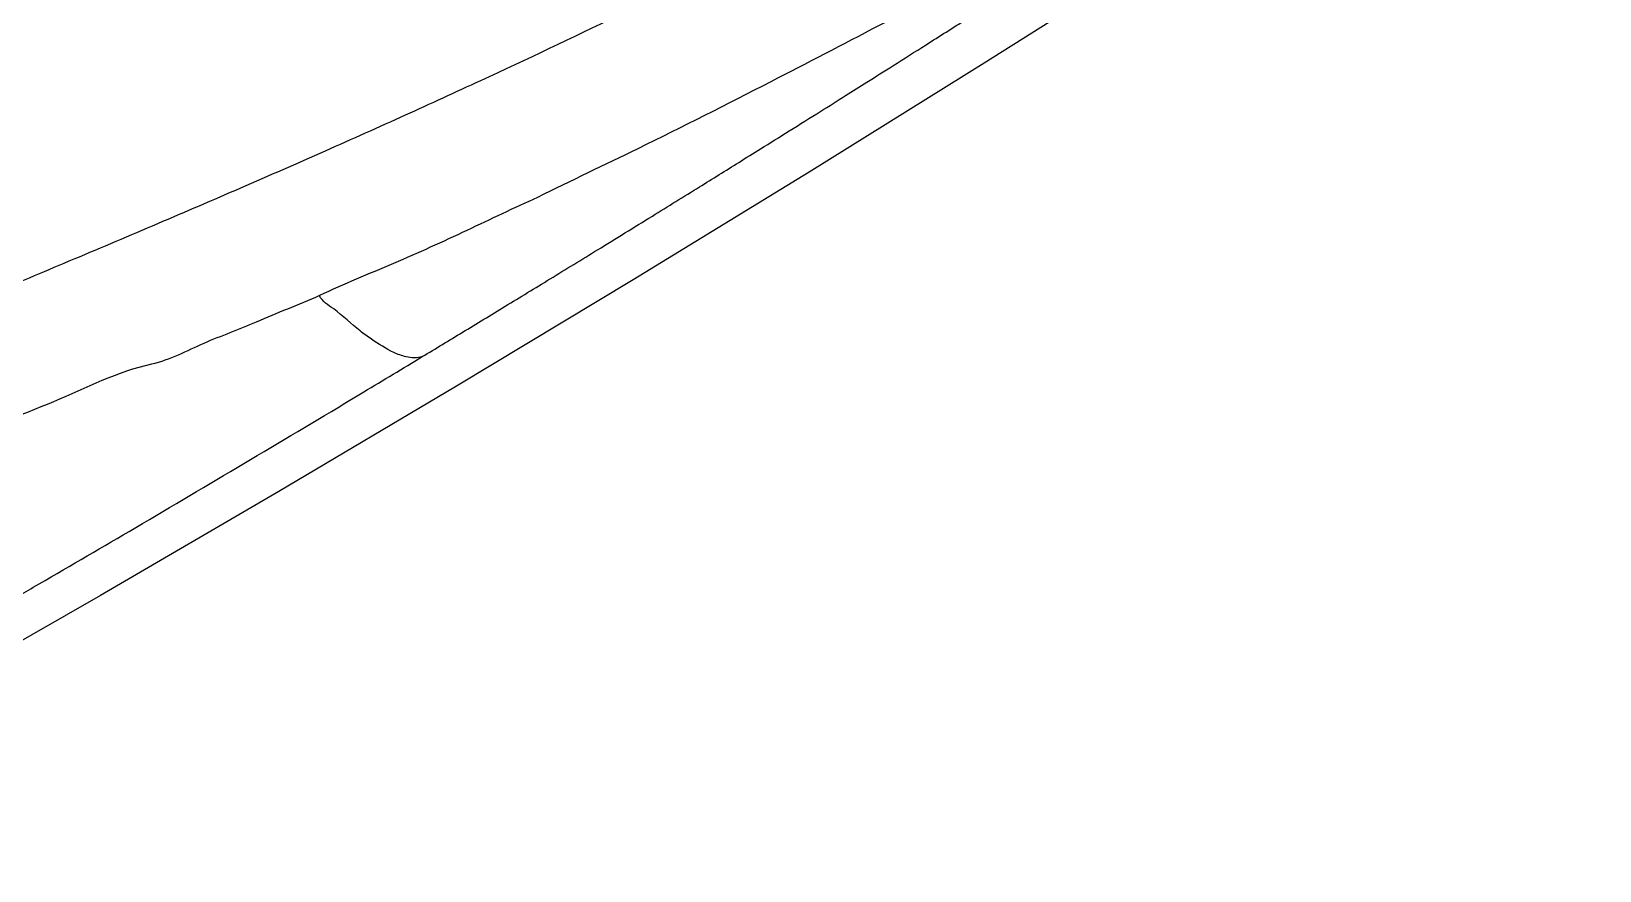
# Model space of a CAD drawing. Header units: millimetres. Extents: x 1145859089 to 1147511753, y -1047484727 to -1047247487.
# Drawn here: x 1145998089.32 to 1145998132.72, y -1047439528.38 to -1047439505.16 of the extents above; entities that cross this region are included whole.
import ezdxf
from ezdxf.xclip import XClip

# ---------------------------------------------------------------- set-up
doc = ezdxf.new("R2010")
doc.units = ezdxf.units.MM
doc.header["$LTSCALE"] = 100
doc.header["$MEASUREMENT"] = 0
doc.header["$XCLIPFRAME"] = 2
doc.layers.get('0').update_dxf_attribs({"linetype": 'CONTINUOUS'})
doc.layers.add('XREF', color=135, linetype='CONTINUOUS')
doc.layers.add('단지배치도$0$W240910', color=135, linetype='CONTINUOUS')

# ---------------------------------------------------------------- blocks, each defined once
blk = doc.blocks.new('단지배치도$0$zw$9902')
at = {"layer": '단지배치도$0$W240910', "linetype": 'ByBlock', "ltscale": 20}
for p, q in [((59979.1, -68134.053), (59974.864, -68136.729)), ((59974.864, -68136.729), (59970.016, -68139.746)), ((59970.016, -68139.746), (59965.147, -68142.727)), ((59965.147, -68142.727), (59960.257, -68145.674)), ((59960.257, -68145.674), (59955.345, -68148.584)), ((59957.168, -68146.144), (59957.697, -68145.826)), ((59955.345, -68148.584), (59950.412, -68151.46)), ((59950.412, -68151.46), (59945.459, -68154.299))]:
    blk.add_line(p, q, dxfattribs=at)
at = {"layer": '단지배치도$0$W240910'}
for radius in [11431.377, 11931.377]:
    blk.add_arc((57394.291, -57699.4), radius, 251.6277496, 321.4181311, dxfattribs=at)
at = {"layer": '단지배치도$0$W240910', "linetype": 'ByBlock', "ltscale": 20}
blk.add_arc((59585.646, -67527.006), 722.053, 301.015407, 301.165071, dxfattribs=at)
for points, knots in [([(59960.931, -68137.21), (59962.204, -68136.626), (59964.767, -68135.4), (59968.599, -68133.49), (59972.434, -68131.537), (59974.907, -68130.097), (59976.165, -68129.438)], [0, 0, 0, 0, 4.199429, 8.524364, 12.844117, 17.106084, 17.106084, 17.106084, 17.106084]), ([(59978.054, -68132.408), (59977.064, -68132.956), (59975.03, -68134.059), (59971.997, -68135.673), (59968.733, -68137.364), (59965.596, -68138.966), (59963.423, -68139.987), (59962.503, -68140.446)], [0, 0, 0, 0, 3.394054, 6.942998, 10.306959, 14.421481, 17.507816, 17.507816, 17.507816, 17.507816]), ([(59959.312, -68144.852), (59959.684, -68144.628), (59960.448, -68144.164), (59961.627, -68143.447), (59962.873, -68142.687), (59964.231, -68141.854), (59965.609, -68141.005), (59966.912, -68140.198), (59967.909, -68139.578), (59968.737, -68139.063), (59969.491, -68138.591), (59970.276, -68138.1), (59970.993, -68137.649), (59971.66, -68137.229), (59972.402, -68136.761), (59973.319, -68136.18), (59974.356, -68135.522), (59975.401, -68134.855), (59976.342, -68134.253), (59977.146, -68133.736), (59977.813, -68133.307), (59978.212, -68133.049), (59978.389, -68132.935)], [0, 0, 0, 0, 1.30232, 2.682145, 4.139488, 5.681888, 7.46195, 8.994361, 10.279153, 10.984886, 11.919185, 12.948395, 13.761332, 14.460806, 15.311977, 16.395281, 17.715739, 18.996063, 20.113646, 21.068948, 21.862387, 22.494313, 22.494313, 22.494313, 22.494313]), ([(59945.035, -68144.081), (59945.846, -68143.743), (59947.398, -68143.105), (59949.717, -68142.134), (59951.992, -68141.172), (59954.309, -68140.176), (59956.594, -68139.175), (59958.808, -68138.187), (59960.236, -68137.528), (59960.931, -68137.21)], [0, 0, 0, 0, 2.6377, 5.033813, 7.542093, 10.046145, 12.601257, 15.025661, 17.319526, 17.319526, 17.319526, 17.319526]), ([(59962.503, -68140.446), (59961.846, -68140.742), (59960.528, -68141.376), (59958.52, -68142.292), (59957.139, -68142.844), (59956.466, -68143.163)], [0, 0, 0, 0, 2.160913, 4.387149, 6.620692, 6.620692, 6.620692, 6.620692]), ([(59956.466, -68143.163), (59956.178, -68143.303), (59955.588, -68143.533), (59955.001, -68143.768), (59954.715, -68143.896)], [0, 0, 0, 0, 0.958719, 1.898517, 1.898517, 1.898517, 1.898517]), ([(59959.312, -68144.852), (59959.172, -68144.901), (59958.884, -68144.883), (59958.411, -68144.701), (59957.993, -68144.438), (59957.435, -68144.037), (59957, -68143.6), (59956.546, -68143.325), (59956.466, -68143.163)], [0, 0, 0, 0, 0.44489, 0.811027, 1.525203, 1.915333, 2.866426, 3.408192, 3.408192, 3.408192, 3.408192]), ([(59954.715, -68143.896), (59954.238, -68144.11), (59953.254, -68144.442), (59952.326, -68144.949), (59951.82, -68145.061)], [0, 0, 0, 0, 1.565759, 3.119985, 3.119985, 3.119985, 3.119985]), ([(59951.82, -68145.061), (59950.876, -68145.271), (59949.093, -68146.182), (59947.228, -68146.826), (59946.267, -68147.132)], [0, 0, 0, 0, 2.902757, 5.926835, 5.926835, 5.926835, 5.926835]), ([(59935.552, -68158.62), (59935.763, -68158.503), (59936.225, -68158.246), (59936.977, -68157.828), (59937.856, -68157.337), (59938.792, -68156.812), (59939.682, -68156.312), (59940.412, -68155.899), (59940.942, -68155.6), (59941.382, -68155.351), (59941.865, -68155.077), (59942.591, -68154.665), (59943.606, -68154.086), (59944.939, -68153.323), (59946.095, -68152.658), (59946.981, -68152.146), (59947.504, -68151.843), (59948.026, -68151.54), (59949.259, -68150.824), (59952.314, -68149.038), (59955.184, -68147.334), (59957.168, -68146.144)], [0, 0, 0, 0, 0.723435, 1.583806, 2.5811, 3.744154, 4.804262, 5.64301, 6.260442, 6.629825, 7.161854, 7.924766, 9.133818, 10.669392, 12.530651, 13.135079, 13.739285, 14.343254, 14.946971, 18.016046, 24.958877, 24.958877, 24.958877, 24.958877])]:
    blk.add_open_spline(points, degree=3, knots=knots, dxfattribs=at)
blk = doc.blocks.new('단지배치도')
blk.add_blockref('단지배치도$0$zw$9902', (141034.193, 142437.157))

msp = doc.modelspace()

# ---------------------------------------------------------------- block references
at = {"layer": 'XREF'}
ref = msp.add_blockref('단지배치도', (1145797106.633357, -1047513806.462535), dxfattribs=at)
XClip(ref).set_block_clipping_path([(72982.4064819524, 34919.7593965298), (360382.4067475507, 255319.7593436697)])

doc.saveas('drawing.dxf')
